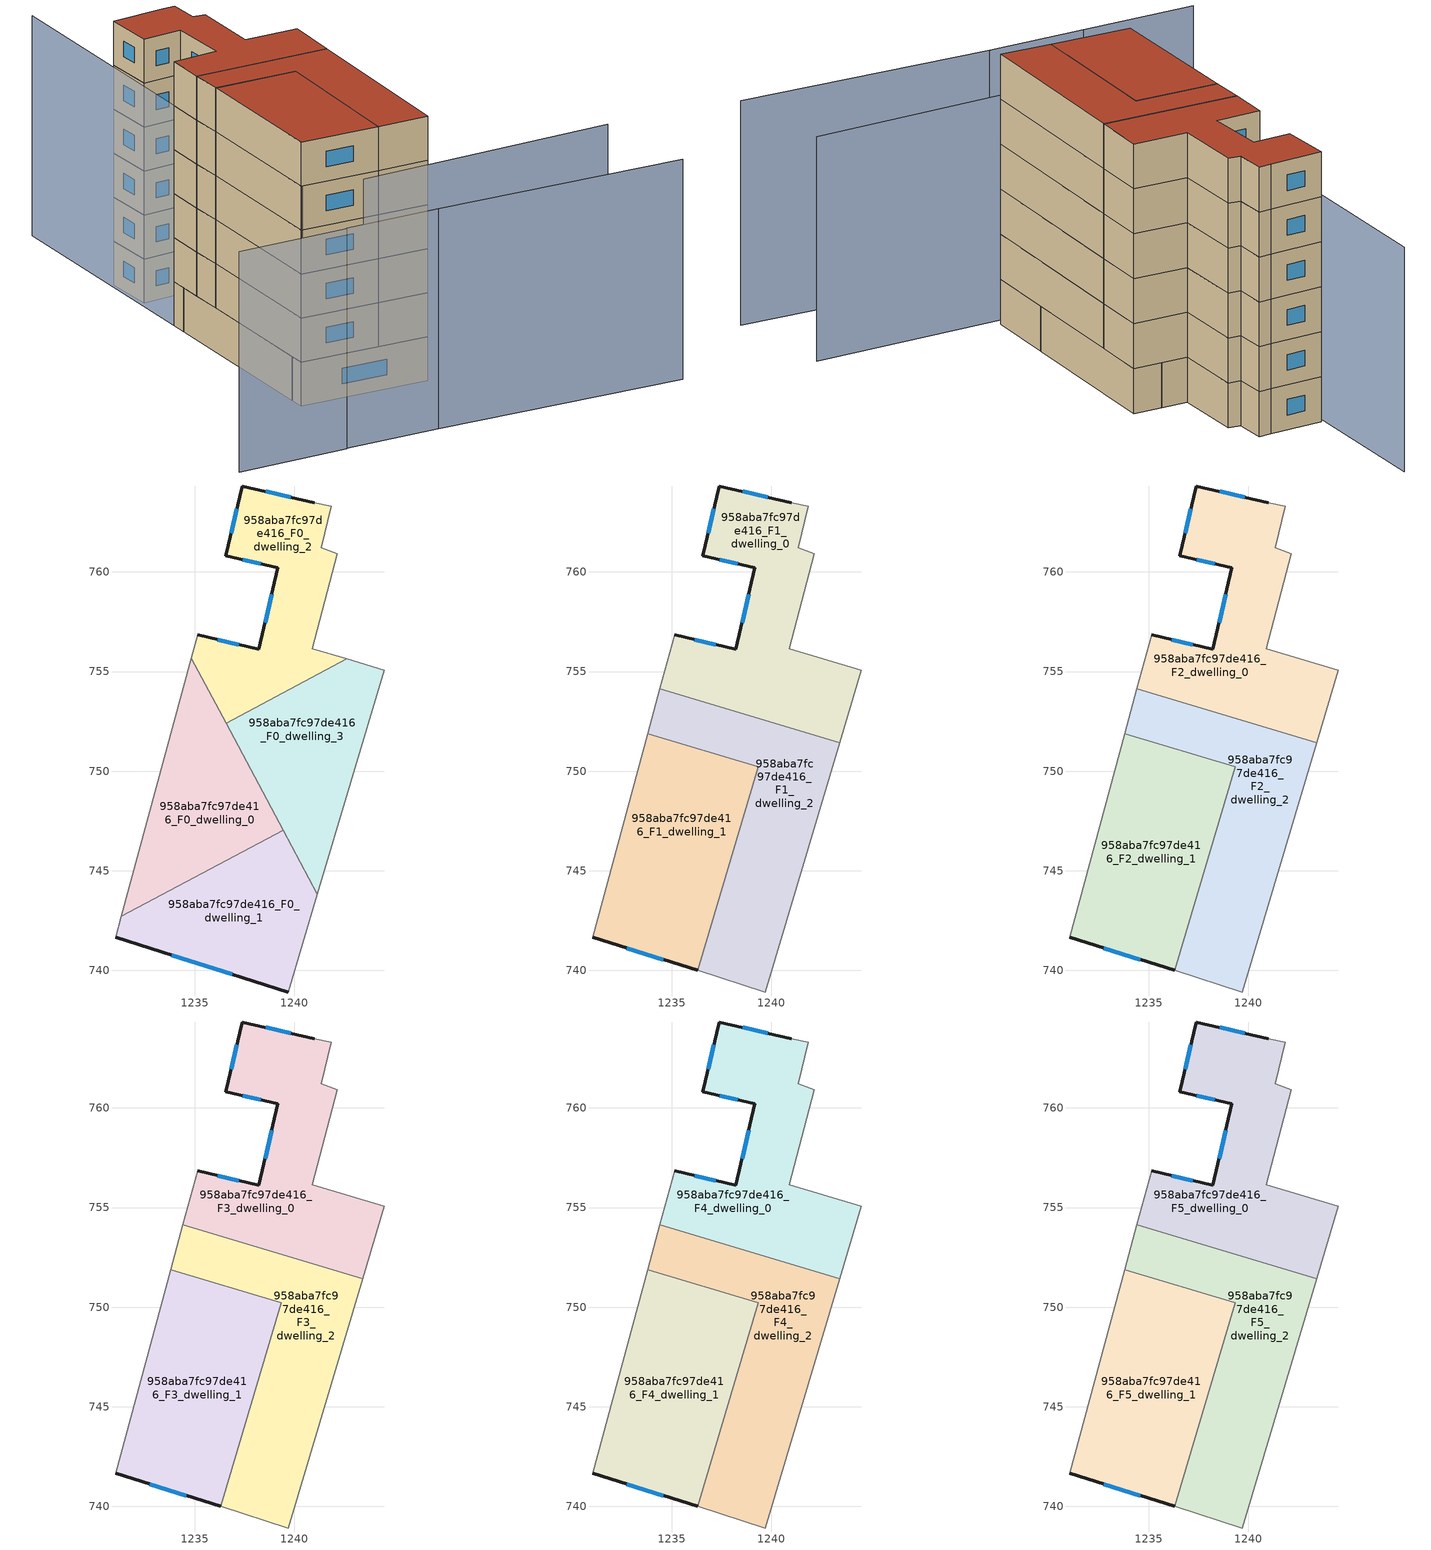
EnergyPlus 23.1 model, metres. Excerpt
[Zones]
958aba7fc97de416_F0_dwelling_0
 floor ground (EU_floor_Construction): 1234.84,755.67 1239.45,747.04 1231.32,742.71 z0
 wall to 958aba7fc97de416_F0_dwelling_1 (EU_wall_Construction): 1231.32,742.71 1239.45,747.04 z0:3
 wall adiabatic (EU_wall_Construction): 1234.84,755.67 1231.32,742.71 z0:3
 wall to 958aba7fc97de416_F0_dwelling_3 (EU_wall_Construction): 1239.45,747.04 1236.58,752.41 z0:3
 wall to 958aba7fc97de416_F0_dwelling_2 (EU_wall_Construction): 1236.58,752.41 1234.84,755.67 z0:3
958aba7fc97de416_F0_dwelling_1
 floor ground (EU_floor_Construction): 1239.45,747.04 1241.17,743.82 1239.71,738.92 1231.04,741.67 1231.32,742.71 z0
 wall outside (EU_wall_Construction): 1231.04,741.67 1239.71,738.92 z0:3
 wall adiabatic (EU_wall_Construction): 1231.32,742.71 1231.04,741.67 / 1239.71,738.92 1241.17,743.82 z0:3
 wall to 958aba7fc97de416_F0_dwelling_3 (EU_wall_Construction): 1241.17,743.82 1239.45,747.04 z0:3
 window (EU_Window_Construction): 1233.86,740.78 1236.89,739.82 z0.98:2.02
958aba7fc97de416_F0_dwelling_2
 floor ground (EU_floor_Construction): 1241.87,763.3 1241.35,761.2 1242.17,760.9 1240.91,756.15 1242.63,755.64 1236.58,752.41 1234.84,755.67 1235.16,756.84 1238.23,756.12 1239.18,760.2 1236.57,760.81 1237.39,764.31 1241.01,763.47 z0
 wall outside (EU_wall_Construction): 1241.01,763.47 1237.39,764.31 1236.57,760.81 1239.18,760.2 1238.23,756.12 1235.16,756.84 z0:3
 wall adiabatic (EU_wall_Construction): 1242.63,755.64 1240.91,756.15 1242.17,760.9 1241.35,761.2 1241.87,763.3 1241.01,763.47 / 1235.16,756.84 1234.84,755.67 z0:3
 wall to 958aba7fc97de416_F0_dwelling_3 (EU_wall_Construction): 1236.58,752.41 1242.63,755.64 z0:3
 window (EU_Window_Construction): 1237.12,763.17 1236.84,761.95 / 1239.83,763.74 1238.57,764.04 / 1237.23,756.36 1236.16,756.61 / 1238.87,758.87 1238.54,757.45 / 1237.42,760.61 1238.33,760.4 z0.98:2.02
958aba7fc97de416_F0_dwelling_3
 floor ground (EU_floor_Construction): 1244.53,755.07 1241.17,743.82 1236.58,752.41 1242.63,755.64 z0
 wall adiabatic (EU_wall_Construction): 1241.17,743.82 1244.53,755.07 1242.63,755.64 z0:3
958aba7fc97de416_F1_dwelling_0
 floor to 958aba7fc97de416_F0_dwelling_2 (EU_floor_Construction): 1241.87,763.3 1241.35,761.2 1242.17,760.9 1240.91,756.15 1242.63,755.64 1237.87,753.1 1235.9,753.68 1234.84,755.67 1235.16,756.84 1238.23,756.12 1239.18,760.2 1236.57,760.81 1237.39,764.31 1241.01,763.47 z3
 floor to 958aba7fc97de416_F0_dwelling_0 (EU_floor_Construction): 1234.84,755.67 1235.9,753.68 1234.42,754.12 z3
 floor to 958aba7fc97de416_F0_dwelling_3 (EU_floor_Construction): 1244.53,755.07 1243.44,751.43 1237.87,753.1 1242.63,755.64 z3
 wall outside (EU_wall_Construction): 1241.01,763.47 1237.39,764.31 1236.57,760.81 1239.18,760.2 1238.23,756.12 1235.16,756.84 z3:6
 wall adiabatic (EU_wall_Construction): 1243.44,751.43 1244.53,755.07 1240.91,756.15 1242.17,760.9 1241.35,761.2 1241.87,763.3 1241.01,763.47 / 1235.16,756.84 1234.42,754.12 z3:6
 wall to 958aba7fc97de416_F1_dwelling_2 (EU_wall_Construction): 1234.42,754.12 1243.44,751.43 z3:6
 window (EU_Window_Construction): 1238.87,758.87 1238.54,757.45 / 1237.42,760.61 1238.33,760.4 / 1237.12,763.17 1236.84,761.95 / 1239.83,763.74 1238.57,764.04 / 1237.23,756.36 1236.16,756.61 z3.98:5.02
958aba7fc97de416_F1_dwelling_1
 floor to 958aba7fc97de416_F0_dwelling_0 (EU_floor_Construction): 1237.45,750.79 1238.78,748.29 1238.21,746.39 1231.32,742.71 1233.81,751.88 z3
 floor to 958aba7fc97de416_F0_dwelling_1 (EU_floor_Construction): 1238.21,746.39 1236.31,740 1231.04,741.67 1231.32,742.71 z3
 floor to 958aba7fc97de416_F0_dwelling_3 (EU_floor_Construction): 1239.36,750.22 1238.78,748.29 1237.45,750.79 z3
 wall outside (EU_wall_Construction): 1231.04,741.67 1236.31,740 z3:6
 wall adiabatic (EU_wall_Construction): 1233.81,751.88 1231.04,741.67 z3:6
 wall to 958aba7fc97de416_F1_dwelling_2 (EU_wall_Construction): 1236.31,740 1239.36,750.22 1233.81,751.88 z3:6
 window (EU_Window_Construction): 1232.75,741.13 1234.59,740.54 z3.98:5.02
958aba7fc97de416_F1_dwelling_2
 floor to 958aba7fc97de416_F0_dwelling_1 (EU_floor_Construction): 1239.45,747.04 1241.17,743.82 1239.71,738.92 1236.31,740 1238.21,746.39 z3
 floor to 958aba7fc97de416_F0_dwelling_3 (EU_floor_Construction): 1243.44,751.43 1241.17,743.82 1238.78,748.29 1239.36,750.22 1237.45,750.79 1236.58,752.41 1237.87,753.1 z3
 floor to 958aba7fc97de416_F0_dwelling_2 (EU_floor_Construction): 1237.87,753.1 1236.58,752.41 1235.9,753.68 z3
 floor to 958aba7fc97de416_F0_dwelling_0 (EU_floor_Construction): 1238.78,748.29 1239.45,747.04 1238.21,746.39 z3; 1235.9,753.68 1237.45,750.79 1233.81,751.88 1234.42,754.12 z3
 wall adiabatic (EU_wall_Construction): 1234.42,754.12 1233.81,751.88 / 1236.31,740 1239.71,738.92 1243.44,751.43 z3:6
958aba7fc97de416_F2_dwelling_0
 floor to 958aba7fc97de416_F1_dwelling_0 (EU_floor_Construction): 1241.87,763.3 1241.35,761.2 1242.17,760.9 1240.91,756.15 1244.53,755.07 1243.44,751.43 1234.42,754.12 1235.16,756.84 1238.23,756.12 1239.18,760.2 1236.57,760.81 1237.39,764.31 1241.01,763.47 z6
 wall outside (EU_wall_Construction): 1241.01,763.47 1237.39,764.31 1236.57,760.81 1239.18,760.2 1238.23,756.12 1235.16,756.84 z6:9
 wall adiabatic (EU_wall_Construction): 1243.44,751.43 1244.53,755.07 1240.91,756.15 1242.17,760.9 1241.35,761.2 1241.87,763.3 1241.01,763.47 / 1235.16,756.84 1234.42,754.12 z6:9
 wall to 958aba7fc97de416_F2_dwelling_2 (EU_wall_Construction): 1234.42,754.12 1243.44,751.43 z6:9
 window (EU_Window_Construction): 1238.87,758.87 1238.54,757.45 / 1237.42,760.61 1238.33,760.4 / 1237.12,763.17 1236.84,761.95 / 1239.83,763.74 1238.57,764.04 / 1237.23,756.36 1236.16,756.61 z6.98:8.02
958aba7fc97de416_F2_dwelling_1
 floor to 958aba7fc97de416_F1_dwelling_1 (EU_floor_Construction): 1239.36,750.22 1236.31,740 1231.04,741.67 1233.81,751.88 z6
 wall outside (EU_wall_Construction): 1231.04,741.67 1236.31,740 z6:9
 wall adiabatic (EU_wall_Construction): 1233.81,751.88 1231.04,741.67 z6:9
 wall to 958aba7fc97de416_F2_dwelling_2 (EU_wall_Construction): 1236.31,740 1239.36,750.22 1233.81,751.88 z6:9
 window (EU_Window_Construction): 1232.75,741.13 1234.59,740.54 z6.98:8.02
958aba7fc97de416_F2_dwelling_2
 floor to 958aba7fc97de416_F1_dwelling_2 (EU_floor_Construction): 1243.44,751.43 1239.71,738.92 1236.31,740 1239.36,750.22 1233.81,751.88 1234.42,754.12 z6
 wall adiabatic (EU_wall_Construction): 1234.42,754.12 1233.81,751.88 / 1236.31,740 1239.71,738.92 1243.44,751.43 z6:9
958aba7fc97de416_F3_dwelling_0
 floor to 958aba7fc97de416_F2_dwelling_0 (EU_floor_Construction): 1241.87,763.3 1241.35,761.2 1242.17,760.9 1240.91,756.15 1244.53,755.07 1243.44,751.43 1234.42,754.12 1235.16,756.84 1238.23,756.12 1239.18,760.2 1236.57,760.81 1237.39,764.31 1241.01,763.47 z9
 wall outside (EU_wall_Construction): 1241.01,763.47 1237.39,764.31 1236.57,760.81 1239.18,760.2 1238.23,756.12 1235.16,756.84 z9:12
 wall adiabatic (EU_wall_Construction): 1243.44,751.43 1244.53,755.07 1240.91,756.15 1242.17,760.9 1241.35,761.2 1241.87,763.3 1241.01,763.47 / 1235.16,756.84 1234.42,754.12 z9:12
 wall to 958aba7fc97de416_F3_dwelling_2 (EU_wall_Construction): 1234.42,754.12 1243.44,751.43 z9:12
 window (EU_Window_Construction): 1238.87,758.87 1238.54,757.45 / 1237.42,760.61 1238.33,760.4 / 1237.12,763.17 1236.84,761.95 / 1239.83,763.74 1238.57,764.04 / 1237.23,756.36 1236.16,756.61 z9.98:11.02
958aba7fc97de416_F3_dwelling_1
 floor to 958aba7fc97de416_F2_dwelling_1 (EU_floor_Construction): 1239.36,750.22 1236.31,740 1231.04,741.67 1233.81,751.88 z9
 wall outside (EU_wall_Construction): 1231.04,741.67 1236.31,740 z9:12
 wall adiabatic (EU_wall_Construction): 1233.81,751.88 1231.04,741.67 z9:12
 wall to 958aba7fc97de416_F3_dwelling_2 (EU_wall_Construction): 1236.31,740 1239.36,750.22 1233.81,751.88 z9:12
 window (EU_Window_Construction): 1232.75,741.13 1234.59,740.54 z9.98:11.02
958aba7fc97de416_F3_dwelling_2
 floor to 958aba7fc97de416_F2_dwelling_2 (EU_floor_Construction): 1243.44,751.43 1239.71,738.92 1236.31,740 1239.36,750.22 1233.81,751.88 1234.42,754.12 z9
 wall adiabatic (EU_wall_Construction): 1234.42,754.12 1233.81,751.88 / 1236.31,740 1239.71,738.92 1243.44,751.43 z9:12
958aba7fc97de416_F4_dwelling_0
 floor to 958aba7fc97de416_F3_dwelling_0 (EU_floor_Construction): 1241.87,763.3 1241.35,761.2 1242.17,760.9 1240.91,756.15 1244.53,755.07 1243.44,751.43 1234.42,754.12 1235.16,756.84 1238.23,756.12 1239.18,760.2 1236.57,760.81 1237.39,764.31 1241.01,763.47 z12
 wall outside (EU_wall_Construction): 1241.01,763.47 1237.39,764.31 1236.57,760.81 1239.18,760.2 1238.23,756.12 1235.16,756.84 z12:15
 wall adiabatic (EU_wall_Construction): 1243.44,751.43 1244.53,755.07 1240.91,756.15 1242.17,760.9 1241.35,761.2 1241.87,763.3 1241.01,763.47 / 1235.16,756.84 1234.42,754.12 z12:15
 wall to 958aba7fc97de416_F4_dwelling_2 (EU_wall_Construction): 1234.42,754.12 1243.44,751.43 z12:15
 window (EU_Window_Construction): 1238.87,758.87 1238.54,757.45 / 1237.42,760.61 1238.33,760.4 / 1237.12,763.17 1236.84,761.95 / 1239.83,763.74 1238.57,764.04 / 1237.23,756.36 1236.16,756.61 z12.98:14.02
958aba7fc97de416_F4_dwelling_1
 floor to 958aba7fc97de416_F3_dwelling_1 (EU_floor_Construction): 1239.36,750.22 1236.31,740 1231.04,741.67 1233.81,751.88 z12
 wall outside (EU_wall_Construction): 1231.04,741.67 1236.31,740 z12:15
 wall adiabatic (EU_wall_Construction): 1233.81,751.88 1231.04,741.67 z12:15
 wall to 958aba7fc97de416_F4_dwelling_2 (EU_wall_Construction): 1236.31,740 1239.36,750.22 1233.81,751.88 z12:15
 window (EU_Window_Construction): 1232.75,741.13 1234.59,740.54 z12.98:14.02
958aba7fc97de416_F4_dwelling_2
 floor to 958aba7fc97de416_F3_dwelling_2 (EU_floor_Construction): 1243.44,751.43 1239.71,738.92 1236.31,740 1239.36,750.22 1233.81,751.88 1234.42,754.12 z12
 wall adiabatic (EU_wall_Construction): 1234.42,754.12 1233.81,751.88 / 1236.31,740 1239.71,738.92 1243.44,751.43 z12:15
958aba7fc97de416_F5_dwelling_0
 floor to 958aba7fc97de416_F4_dwelling_0 (EU_floor_Construction): 1241.87,763.3 1241.35,761.2 1242.17,760.9 1240.91,756.15 1244.53,755.07 1243.44,751.43 1234.42,754.12 1235.16,756.84 1238.23,756.12 1239.18,760.2 1236.57,760.81 1237.39,764.31 1241.01,763.47 z15
 wall outside (EU_wall_Construction): 1241.01,763.47 1237.39,764.31 1236.57,760.81 1239.18,760.2 1238.23,756.12 1235.16,756.84 z15:18
 wall adiabatic (EU_wall_Construction): 1243.44,751.43 1244.53,755.07 1240.91,756.15 1242.17,760.9 1241.35,761.2 1241.87,763.3 1241.01,763.47 / 1235.16,756.84 1234.42,754.12 z15:18
 wall to 958aba7fc97de416_F5_dwelling_2 (EU_wall_Construction): 1234.42,754.12 1243.44,751.43 z15:18
 window (EU_Window_Construction): 1238.87,758.87 1238.54,757.45 / 1237.42,760.61 1238.33,760.4 / 1237.12,763.17 1236.84,761.95 / 1239.83,763.74 1238.57,764.04 / 1237.23,756.36 1236.16,756.61 z15.98:17.02
 roof outside (EU_roof_Construction): 1243.44,751.43 1244.53,755.07 1240.91,756.15 1242.17,760.9 1241.35,761.2 1241.87,763.3 1241.01,763.47 1237.39,764.31 1236.57,760.81 1239.18,760.2 1238.23,756.12 1235.16,756.84 1234.42,754.12 z18
958aba7fc97de416_F5_dwelling_1
 floor to 958aba7fc97de416_F4_dwelling_1 (EU_floor_Construction): 1239.36,750.22 1236.31,740 1231.04,741.67 1233.81,751.88 z15
 wall outside (EU_wall_Construction): 1231.04,741.67 1236.31,740 z15:18
 wall adiabatic (EU_wall_Construction): 1233.81,751.88 1231.04,741.67 z15:18
 wall to 958aba7fc97de416_F5_dwelling_2 (EU_wall_Construction): 1236.31,740 1239.36,750.22 1233.81,751.88 z15:18
 window (EU_Window_Construction): 1232.75,741.13 1234.59,740.54 z15.98:17.02
 roof outside (EU_roof_Construction): 1236.31,740 1239.36,750.22 1233.81,751.88 1231.04,741.67 z18
958aba7fc97de416_F5_dwelling_2
 floor to 958aba7fc97de416_F4_dwelling_2 (EU_floor_Construction): 1243.44,751.43 1239.71,738.92 1236.31,740 1239.36,750.22 1233.81,751.88 1234.42,754.12 z15
 wall adiabatic (EU_wall_Construction): 1234.42,754.12 1233.81,751.88 / 1236.31,740 1239.71,738.92 1243.44,751.43 z15:18
 roof outside (EU_roof_Construction): 1239.71,738.92 1243.44,751.43 1234.42,754.12 1233.81,751.88 1239.36,750.22 1236.31,740 z18
shading: 1227.96,734.67 1234.38,732.83 / 1234.38,732.83 1251.03,727.5 / 1252,735.02 1234.64,739.67 / 1239.77,773.77 1231,741.54 / 1220.39,736.82 1227.96,734.66 z0:15
[Building]
EU S2 Campaign: North Axis=0; Terrain=City; Solar Distribution=FullExterior
[Site:Location]
Bologna: Latitude=44.5; Longitude=11.25; Time Zone=1; Elevation=37
[SizingPeriod:WeatherFileDays]
AnnualSizingPeriod: Begin Month=1; Begin Day of Month=1; End Month=12; End Day of Month=31; Day of Week for Start Day=Monday; Use Weather File Daylight Saving Period=No; Use Weather File Rain and Snow Indicators=No
[MATERIAL]
EU_InternalMass_Material: Roughness=MediumRough; Thickness=0.1; Conductivity=1; Density=1800; Specific Heat=900; Thermal Absorptance=0.9; Solar Absorptance=0.7; Visible Absorptance=0.7
[MATERIAL:NOMASS] Roughness=MediumRough; Thermal Absorptance=0.9; Solar Absorptance=0.7; Visible Absorptance=0.7
Name | Thermal Resistance
EU_wall_NoMass | 0.905828
EU_roof_NoMass | 0.37593
EU_floor_NoMass | 0.67114
[WINDOWMATERIAL:SIMPLEGLAZINGSYSTEM]
EU_Window_SimpleGlazing: UFactor=4.52486; Solar Heat Gain Coefficient=0.85; Visible Transmittance=0.85
[CONSTRUCTION]
EU_wall_Construction: EU_wall_NoMass
EU_roof_Construction: EU_roof_NoMass
EU_floor_Construction: EU_floor_NoMass
EU_Window_Construction: EU_Window_SimpleGlazing
EU_InternalMass_Construction: EU_InternalMass_Material
[ZONE] Type=1; Multiplier=1; Ceiling Height=autocalculate; Floor Area=autocalculate; Part of Total Floor Area=Yes
Name | Volume
958aba7fc97de416_F0_dwelling_0 | 135.096
958aba7fc97de416_F1_dwelling_0; 958aba7fc97de416_F2_dwelling_0; 958aba7fc97de416_F3_dwelling_0; 958aba7fc97de416_F4_dwelling_0; 958aba7fc97de416_F5_dwelling_0 | 180.125
958aba7fc97de416_F0_dwelling_1 | 135.1
958aba7fc97de416_F1_dwelling_1; 958aba7fc97de416_F2_dwelling_1; 958aba7fc97de416_F3_dwelling_1; 958aba7fc97de416_F4_dwelling_1; 958aba7fc97de416_F5_dwelling_1 | 180.138
958aba7fc97de416_F0_dwelling_2 | 135.091
958aba7fc97de416_F1_dwelling_2; 958aba7fc97de416_F2_dwelling_2; 958aba7fc97de416_F3_dwelling_2; 958aba7fc97de416_F4_dwelling_2; 958aba7fc97de416_F5_dwelling_2 | 180.135
958aba7fc97de416_F0_dwelling_3 | 135.109
[INTERNALMASS] Construction=EU_InternalMass_Construction
Name | Zone or ZoneList | Surface Area
958aba7fc97de416_F0_dwelling_0_EU_InternalMass | 958aba7fc97de416_F0_dwelling_0 | 45.0322
958aba7fc97de416_F0_dwelling_1_EU_InternalMass | 958aba7fc97de416_F0_dwelling_1 | 45.0335
958aba7fc97de416_F0_dwelling_2_EU_InternalMass | 958aba7fc97de416_F0_dwelling_2 | 45.0303
958aba7fc97de416_F0_dwelling_3_EU_InternalMass | 958aba7fc97de416_F0_dwelling_3 | 45.0363
958aba7fc97de416_F1_dwelling_0_EU_InternalMass | 958aba7fc97de416_F1_dwelling_0 | 60.0411
958aba7fc97de416_F1_dwelling_1_EU_InternalMass | 958aba7fc97de416_F1_dwelling_1 | 60.0464
958aba7fc97de416_F1_dwelling_2_EU_InternalMass | 958aba7fc97de416_F1_dwelling_2 | 60.0451
958aba7fc97de416_F2_dwelling_0_EU_InternalMass | 958aba7fc97de416_F2_dwelling_0 | 60.0411
958aba7fc97de416_F2_dwelling_1_EU_InternalMass | 958aba7fc97de416_F2_dwelling_1 | 60.0464
958aba7fc97de416_F2_dwelling_2_EU_InternalMass | 958aba7fc97de416_F2_dwelling_2 | 60.0451
958aba7fc97de416_F3_dwelling_0_EU_InternalMass | 958aba7fc97de416_F3_dwelling_0 | 60.0411
958aba7fc97de416_F3_dwelling_1_EU_InternalMass | 958aba7fc97de416_F3_dwelling_1 | 60.0464
958aba7fc97de416_F3_dwelling_2_EU_InternalMass | 958aba7fc97de416_F3_dwelling_2 | 60.0451
958aba7fc97de416_F4_dwelling_0_EU_InternalMass | 958aba7fc97de416_F4_dwelling_0 | 60.0411
958aba7fc97de416_F4_dwelling_1_EU_InternalMass | 958aba7fc97de416_F4_dwelling_1 | 60.0464
958aba7fc97de416_F4_dwelling_2_EU_InternalMass | 958aba7fc97de416_F4_dwelling_2 | 60.0451
958aba7fc97de416_F5_dwelling_0_EU_InternalMass | 958aba7fc97de416_F5_dwelling_0 | 60.0411
958aba7fc97de416_F5_dwelling_1_EU_InternalMass | 958aba7fc97de416_F5_dwelling_1 | 60.0464
958aba7fc97de416_F5_dwelling_2_EU_InternalMass | 958aba7fc97de416_F5_dwelling_2 | 60.0451
[OTHEREQUIPMENT] Fuel Type=Electricity; Design Level Calculation Method=Watts/Area; Power per Zone Floor Area=1; Fraction Latent=0; Fraction Radiant=0; Fraction Lost=0; Carbon Dioxide Generation Rate=0; EndUse Subcategory=EU_Step8_InternalGains
Name | Zone or ZoneList or Space or SpaceList | Schedule
EU_Step8_InternalGain_958aba7fc97de416_F0_dwelling_0_f000 | 958aba7fc97de416_F0_dwelling_0 | EU_Step8_GainSchedule_958aba7fc97de416_F0_dwelling_0_f000
EU_Step8_InternalGain_958aba7fc97de416_F0_dwelling_1_f000 | 958aba7fc97de416_F0_dwelling_1 | EU_Step8_GainSchedule_958aba7fc97de416_F0_dwelling_1_f000
EU_Step8_InternalGain_958aba7fc97de416_F0_dwelling_2_f000 | 958aba7fc97de416_F0_dwelling_2 | EU_Step8_GainSchedule_958aba7fc97de416_F0_dwelling_2_f000
EU_Step8_InternalGain_958aba7fc97de416_F0_dwelling_3_f000 | 958aba7fc97de416_F0_dwelling_3 | EU_Step8_GainSchedule_958aba7fc97de416_F0_dwelling_3_f000
EU_Step8_InternalGain_958aba7fc97de416_F1_dwelling_0_f000 | 958aba7fc97de416_F1_dwelling_0 | EU_Step8_GainSchedule_958aba7fc97de416_F1_dwelling_0_f000
EU_Step8_InternalGain_958aba7fc97de416_F1_dwelling_1_f000 | 958aba7fc97de416_F1_dwelling_1 | EU_Step8_GainSchedule_958aba7fc97de416_F1_dwelling_1_f000
EU_Step8_InternalGain_958aba7fc97de416_F1_dwelling_2_f000 | 958aba7fc97de416_F1_dwelling_2 | EU_Step8_GainSchedule_958aba7fc97de416_F1_dwelling_2_f000
EU_Step8_InternalGain_958aba7fc97de416_F2_dwelling_0_f000 | 958aba7fc97de416_F2_dwelling_0 | EU_Step8_GainSchedule_958aba7fc97de416_F2_dwelling_0_f000
EU_Step8_InternalGain_958aba7fc97de416_F2_dwelling_1_f000 | 958aba7fc97de416_F2_dwelling_1 | EU_Step8_GainSchedule_958aba7fc97de416_F2_dwelling_1_f000
EU_Step8_InternalGain_958aba7fc97de416_F2_dwelling_2_f000 | 958aba7fc97de416_F2_dwelling_2 | EU_Step8_GainSchedule_958aba7fc97de416_F2_dwelling_2_f000
EU_Step8_InternalGain_958aba7fc97de416_F3_dwelling_0_f000 | 958aba7fc97de416_F3_dwelling_0 | EU_Step8_GainSchedule_958aba7fc97de416_F3_dwelling_0_f000
EU_Step8_InternalGain_958aba7fc97de416_F3_dwelling_1_f000 | 958aba7fc97de416_F3_dwelling_1 | EU_Step8_GainSchedule_958aba7fc97de416_F3_dwelling_1_f000
EU_Step8_InternalGain_958aba7fc97de416_F3_dwelling_2_f000 | 958aba7fc97de416_F3_dwelling_2 | EU_Step8_GainSchedule_958aba7fc97de416_F3_dwelling_2_f000
EU_Step8_InternalGain_958aba7fc97de416_F4_dwelling_0_f000 | 958aba7fc97de416_F4_dwelling_0 | EU_Step8_GainSchedule_958aba7fc97de416_F4_dwelling_0_f000
EU_Step8_InternalGain_958aba7fc97de416_F4_dwelling_1_f000 | 958aba7fc97de416_F4_dwelling_1 | EU_Step8_GainSchedule_958aba7fc97de416_F4_dwelling_1_f000
EU_Step8_InternalGain_958aba7fc97de416_F4_dwelling_2_f000 | 958aba7fc97de416_F4_dwelling_2 | EU_Step8_GainSchedule_958aba7fc97de416_F4_dwelling_2_f000
EU_Step8_InternalGain_958aba7fc97de416_F5_dwelling_0_f000 | 958aba7fc97de416_F5_dwelling_0 | EU_Step8_GainSchedule_958aba7fc97de416_F5_dwelling_0_f000
EU_Step8_InternalGain_958aba7fc97de416_F5_dwelling_1_f000 | 958aba7fc97de416_F5_dwelling_1 | EU_Step8_GainSchedule_958aba7fc97de416_F5_dwelling_1_f000
EU_Step8_InternalGain_958aba7fc97de416_F5_dwelling_2_f000 | 958aba7fc97de416_F5_dwelling_2 | EU_Step8_GainSchedule_958aba7fc97de416_F5_dwelling_2_f000
[ZONEVENTILATION:DESIGNFLOWRATE] Schedule=EU_AlwaysOn; Design Flow Rate Calculation Method=AirChanges/Hour; Air Changes per Hour=0.73129; Ventilation Type=Natural; Fan Pressure Rise=0; Fan Total Efficiency=1; Constant Term Coefficient=1; Temperature Term Coefficient=0; Velocity Term Coefficient=0; Velocity Squared Term Coefficient=0; Minimum Indoor Temperature=-100; Maximum Indoor Temperature=100; Delta Temperature=-100; Minimum Outdoor Temperature=-100; Maximum Outdoor Temperature=100; Maximum Wind Speed=40
Name | Zone or ZoneList or Space or SpaceList
EU_ConstantAir_958aba7fc97de416_F0_dwelling_0 | 958aba7fc97de416_F0_dwelling_0
EU_ConstantAir_958aba7fc97de416_F0_dwelling_1 | 958aba7fc97de416_F0_dwelling_1
EU_ConstantAir_958aba7fc97de416_F0_dwelling_2 | 958aba7fc97de416_F0_dwelling_2
EU_ConstantAir_958aba7fc97de416_F0_dwelling_3 | 958aba7fc97de416_F0_dwelling_3
EU_ConstantAir_958aba7fc97de416_F1_dwelling_0 | 958aba7fc97de416_F1_dwelling_0
EU_ConstantAir_958aba7fc97de416_F1_dwelling_1 | 958aba7fc97de416_F1_dwelling_1
EU_ConstantAir_958aba7fc97de416_F1_dwelling_2 | 958aba7fc97de416_F1_dwelling_2
EU_ConstantAir_958aba7fc97de416_F2_dwelling_0 | 958aba7fc97de416_F2_dwelling_0
EU_ConstantAir_958aba7fc97de416_F2_dwelling_1 | 958aba7fc97de416_F2_dwelling_1
EU_ConstantAir_958aba7fc97de416_F2_dwelling_2 | 958aba7fc97de416_F2_dwelling_2
EU_ConstantAir_958aba7fc97de416_F3_dwelling_0 | 958aba7fc97de416_F3_dwelling_0
EU_ConstantAir_958aba7fc97de416_F3_dwelling_1 | 958aba7fc97de416_F3_dwelling_1
EU_ConstantAir_958aba7fc97de416_F3_dwelling_2 | 958aba7fc97de416_F3_dwelling_2
EU_ConstantAir_958aba7fc97de416_F4_dwelling_0 | 958aba7fc97de416_F4_dwelling_0
EU_ConstantAir_958aba7fc97de416_F4_dwelling_1 | 958aba7fc97de416_F4_dwelling_1
EU_ConstantAir_958aba7fc97de416_F4_dwelling_2 | 958aba7fc97de416_F4_dwelling_2
EU_ConstantAir_958aba7fc97de416_F5_dwelling_0 | 958aba7fc97de416_F5_dwelling_0
EU_ConstantAir_958aba7fc97de416_F5_dwelling_1 | 958aba7fc97de416_F5_dwelling_1
EU_ConstantAir_958aba7fc97de416_F5_dwelling_2 | 958aba7fc97de416_F5_dwelling_2
[HVACTEMPLATE:THERMOSTAT] Constant Heating Setpoint=20; Constant Cooling Setpoint=50
EU_HeatOnly_958aba7fc97de416_F0_dwelling_0; EU_HeatOnly_958aba7fc97de416_F0_dwelling_1; EU_HeatOnly_958aba7fc97de416_F0_dwelling_2; EU_HeatOnly_958aba7fc97de416_F0_dwelling_3; EU_HeatOnly_958aba7fc97de416_F1_dwelling_0; EU_HeatOnly_958aba7fc97de416_F1_dwelling_1; EU_HeatOnly_958aba7fc97de416_F1_dwelling_2; EU_HeatOnly_958aba7fc97de416_F2_dwelling_0; EU_HeatOnly_958aba7fc97de416_F2_dwelling_1; EU_HeatOnly_958aba7fc97de416_F2_dwelling_2; EU_HeatOnly_958aba7fc97de416_F3_dwelling_0; EU_HeatOnly_958aba7fc97de416_F3_dwelling_1; EU_HeatOnly_958aba7fc97de416_F3_dwelling_2; EU_HeatOnly_958aba7fc97de416_F4_dwelling_0; EU_HeatOnly_958aba7fc97de416_F4_dwelling_1; EU_HeatOnly_958aba7fc97de416_F4_dwelling_2; EU_HeatOnly_958aba7fc97de416_F5_dwelling_0; EU_HeatOnly_958aba7fc97de416_F5_dwelling_1; EU_HeatOnly_958aba7fc97de416_F5_dwelling_2
[HVACTEMPLATE:ZONE:IDEALLOADSAIRSYSTEM] System Availability Schedule=EU_AlwaysOn; Maximum Heating Supply Air Temperature=50; Minimum Cooling Supply Air Temperature=13; Maximum Heating Supply Air Humidity Ratio=0.0156; Minimum Cooling Supply Air Humidity Ratio=0.0077; Heating Limit=NoLimit; Cooling Limit=NoLimit; Heating Availability Schedule=EU_AlwaysOn; Cooling Availability Schedule=EU_CoolingOff; Dehumidification Control Type=ConstantSensibleHeatRatio; Cooling Sensible Heat Ratio=0.7; Dehumidification Setpoint=60; Humidification Control Type=None; Humidification Setpoint=30; Outdoor Air Method=None; Outdoor Air Flow Rate per Person=0.00944; Outdoor Air Flow Rate per Zone Floor Area=0; Outdoor Air Flow Rate per Zone=0; Demand Controlled Ventilation Type=None; Outdoor Air Economizer Type=NoEconomizer; Heat Recovery Type=None; Sensible Heat Recovery Effectiveness=0.7; Latent Heat Recovery Effectiveness=0.65
Name | Template Thermostat
958aba7fc97de416_F0_dwelling_0 | EU_HeatOnly_958aba7fc97de416_F0_dwelling_0
958aba7fc97de416_F0_dwelling_1 | EU_HeatOnly_958aba7fc97de416_F0_dwelling_1
958aba7fc97de416_F0_dwelling_2 | EU_HeatOnly_958aba7fc97de416_F0_dwelling_2
958aba7fc97de416_F0_dwelling_3 | EU_HeatOnly_958aba7fc97de416_F0_dwelling_3
958aba7fc97de416_F1_dwelling_0 | EU_HeatOnly_958aba7fc97de416_F1_dwelling_0
958aba7fc97de416_F1_dwelling_1 | EU_HeatOnly_958aba7fc97de416_F1_dwelling_1
958aba7fc97de416_F1_dwelling_2 | EU_HeatOnly_958aba7fc97de416_F1_dwelling_2
958aba7fc97de416_F2_dwelling_0 | EU_HeatOnly_958aba7fc97de416_F2_dwelling_0
958aba7fc97de416_F2_dwelling_1 | EU_HeatOnly_958aba7fc97de416_F2_dwelling_1
958aba7fc97de416_F2_dwelling_2 | EU_HeatOnly_958aba7fc97de416_F2_dwelling_2
958aba7fc97de416_F3_dwelling_0 | EU_HeatOnly_958aba7fc97de416_F3_dwelling_0
958aba7fc97de416_F3_dwelling_1 | EU_HeatOnly_958aba7fc97de416_F3_dwelling_1
958aba7fc97de416_F3_dwelling_2 | EU_HeatOnly_958aba7fc97de416_F3_dwelling_2
958aba7fc97de416_F4_dwelling_0 | EU_HeatOnly_958aba7fc97de416_F4_dwelling_0
958aba7fc97de416_F4_dwelling_1 | EU_HeatOnly_958aba7fc97de416_F4_dwelling_1
958aba7fc97de416_F4_dwelling_2 | EU_HeatOnly_958aba7fc97de416_F4_dwelling_2
958aba7fc97de416_F5_dwelling_0 | EU_HeatOnly_958aba7fc97de416_F5_dwelling_0
958aba7fc97de416_F5_dwelling_1 | EU_HeatOnly_958aba7fc97de416_F5_dwelling_1
958aba7fc97de416_F5_dwelling_2 | EU_HeatOnly_958aba7fc97de416_F5_dwelling_2
[SIZING:ZONE] Zone Cooling Design Supply Air Temperature Input Method=SupplyAirTemperature; Zone Cooling Design Supply Air Temperature=13; Zone Heating Design Supply Air Temperature Input Method=SupplyAirTemperature; Zone Heating Design Supply Air Temperature=50; Zone Cooling Design Supply Air Humidity Ratio=0.008; Zone Heating Design Supply Air Humidity Ratio=0.008; Cooling Design Air Flow Method=DesignDay; Cooling Design Air Flow Rate=0; Cooling Minimum Air Flow per Zone Floor Area=0.000762; Cooling Minimum Air Flow=0; Cooling Minimum Air Flow Fraction=0.2; Heating Design Air Flow Method=DesignDay; Heating Design Air Flow Rate=0; Heating Maximum Air Flow per Zone Floor Area=0.002032; Heating Maximum Air Flow=0.141576; Heating Maximum Air Flow Fraction=0.3; Account for Dedicated Outdoor Air System=No; Dedicated Outdoor Air System Control Strategy=NeutralSupplyAir; Dedicated Outdoor Air Low Setpoint Temperature for Design=autosize; Dedicated Outdoor Air High Setpoint Temperature for Design=autosize; Zone Load Sizing Method=Sensible Load Only No Latent Load; Zone Latent Cooling Design Supply Air Humidity Ratio Input Method=HumidityRatioDifference; Zone Cooling Design Supply Air Humidity Ratio Difference=0.005; Zone Latent Heating Design Supply Air Humidity Ratio Input Method=HumidityRatioDifference; Zone Humidification Design Supply Air Humidity Ratio Difference=0.005
958aba7fc97de416_F0_dwelling_0; 958aba7fc97de416_F0_dwelling_1; 958aba7fc97de416_F0_dwelling_2; 958aba7fc97de416_F0_dwelling_3; 958aba7fc97de416_F1_dwelling_0; 958aba7fc97de416_F1_dwelling_1; 958aba7fc97de416_F1_dwelling_2; 958aba7fc97de416_F2_dwelling_0; 958aba7fc97de416_F2_dwelling_1; 958aba7fc97de416_F2_dwelling_2; 958aba7fc97de416_F3_dwelling_0; 958aba7fc97de416_F3_dwelling_1; 958aba7fc97de416_F3_dwelling_2; 958aba7fc97de416_F4_dwelling_0; 958aba7fc97de416_F4_dwelling_1; 958aba7fc97de416_F4_dwelling_2; 958aba7fc97de416_F5_dwelling_0; 958aba7fc97de416_F5_dwelling_1; 958aba7fc97de416_F5_dwelling_2
[SCHEDULE:CONSTANT]
Name | Hourly Value
EU_AlwaysOn | 1
EU_CoolingOff | 0
[SCHEDULE:FILE] Column Number=1; Rows to Skip at Top=0; Number of Hours of Data=8760; Column Separator=Comma; Interpolate to Timestep=No; Minutes per Item=60; Adjust Schedule for Daylight Savings=Yes
Name | File
EU_Step8_GainSchedule_958aba7fc97de416_F0_dwelling_0_f000 | ../../schedules/958aba7fc97de416/958aba7fc97de416_F0_dwelling_0_f000_gain.csv
EU_Step8_GainSchedule_958aba7fc97de416_F0_dwelling_1_f000 | ../../schedules/958aba7fc97de416/958aba7fc97de416_F0_dwelling_1_f000_gain.csv
EU_Step8_GainSchedule_958aba7fc97de416_F0_dwelling_2_f000 | ../../schedules/958aba7fc97de416/958aba7fc97de416_F0_dwelling_2_f000_gain.csv
EU_Step8_GainSchedule_958aba7fc97de416_F0_dwelling_3_f000 | ../../schedules/958aba7fc97de416/958aba7fc97de416_F0_dwelling_3_f000_gain.csv
EU_Step8_GainSchedule_958aba7fc97de416_F1_dwelling_0_f000 | ../../schedules/958aba7fc97de416/958aba7fc97de416_F1_dwelling_0_f000_gain.csv
EU_Step8_GainSchedule_958aba7fc97de416_F1_dwelling_1_f000 | ../../schedules/958aba7fc97de416/958aba7fc97de416_F1_dwelling_1_f000_gain.csv
EU_Step8_GainSchedule_958aba7fc97de416_F1_dwelling_2_f000 | ../../schedules/958aba7fc97de416/958aba7fc97de416_F1_dwelling_2_f000_gain.csv
EU_Step8_GainSchedule_958aba7fc97de416_F2_dwelling_0_f000 | ../../schedules/958aba7fc97de416/958aba7fc97de416_F2_dwelling_0_f000_gain.csv
EU_Step8_GainSchedule_958aba7fc97de416_F2_dwelling_1_f000 | ../../schedules/958aba7fc97de416/958aba7fc97de416_F2_dwelling_1_f000_gain.csv
EU_Step8_GainSchedule_958aba7fc97de416_F2_dwelling_2_f000 | ../../schedules/958aba7fc97de416/958aba7fc97de416_F2_dwelling_2_f000_gain.csv
EU_Step8_GainSchedule_958aba7fc97de416_F3_dwelling_0_f000 | ../../schedules/958aba7fc97de416/958aba7fc97de416_F3_dwelling_0_f000_gain.csv
EU_Step8_GainSchedule_958aba7fc97de416_F3_dwelling_1_f000 | ../../schedules/958aba7fc97de416/958aba7fc97de416_F3_dwelling_1_f000_gain.csv
EU_Step8_GainSchedule_958aba7fc97de416_F3_dwelling_2_f000 | ../../schedules/958aba7fc97de416/958aba7fc97de416_F3_dwelling_2_f000_gain.csv
EU_Step8_GainSchedule_958aba7fc97de416_F4_dwelling_0_f000 | ../../schedules/958aba7fc97de416/958aba7fc97de416_F4_dwelling_0_f000_gain.csv
EU_Step8_GainSchedule_958aba7fc97de416_F4_dwelling_1_f000 | ../../schedules/958aba7fc97de416/958aba7fc97de416_F4_dwelling_1_f000_gain.csv
EU_Step8_GainSchedule_958aba7fc97de416_F4_dwelling_2_f000 | ../../schedules/958aba7fc97de416/958aba7fc97de416_F4_dwelling_2_f000_gain.csv
EU_Step8_GainSchedule_958aba7fc97de416_F5_dwelling_0_f000 | ../../schedules/958aba7fc97de416/958aba7fc97de416_F5_dwelling_0_f000_gain.csv
EU_Step8_GainSchedule_958aba7fc97de416_F5_dwelling_1_f000 | ../../schedules/958aba7fc97de416/958aba7fc97de416_F5_dwelling_1_f000_gain.csv
EU_Step8_GainSchedule_958aba7fc97de416_F5_dwelling_2_f000 | ../../schedules/958aba7fc97de416/958aba7fc97de416_F5_dwelling_2_f000_gain.csv
